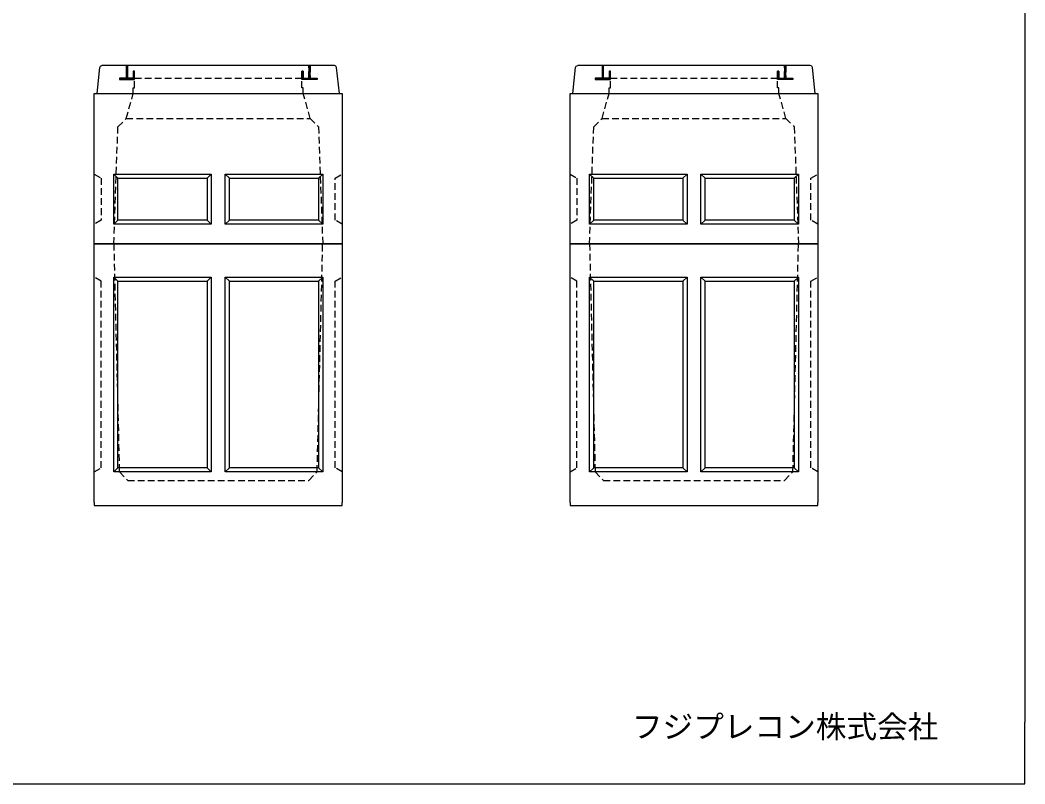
# Model space of a CAD drawing. Units: millimetres, scale not verified. Extents: x -3704 to 3796, y -2790 to 2696.
# Drawn here: x 189 to 3796, y -2790 to -47 of the extents above; entities that cross this region are included whole.
import ezdxf
from ezdxf.enums import TextEntityAlignment as Align

# ---------------------------------------------------------------- set-up
doc = ezdxf.new("R2010")
doc.units = ezdxf.units.MM
doc.header["$LTSCALE"] = 20
doc.linetypes.add('DASHED1', pattern=[1.8, 1.2, -0.6])
doc.layers.add('0-0_レイヤ_1', color=7, linetype='Continuous')
doc.styles.add('ＭＳ ゴシック', font='')
doc.styles.get('ＭＳ ゴシック').set_extended_font_data('MS Gothic')

msp = doc.modelspace()

# ---------------------------------------------------------------- linework, layer by layer
at = {"layer": '0-0_レイヤ_1'}
for p, q in [((3795.88, 2646.47), (3795.88, -2568.82)), ((1317.38, -210), (482.38, -210)), ((569.88, -210), (569.88, -255)), ((574.88, -210), (569.88, -210)), ((569.88, -212), (574.88, -212)), ((569.88, -214), (574.88, -214)), ((569.88, -216), (574.88, -216)), ((574.88, -255), (574.88, -210)), ((1224.88, -210), (1224.88, -255)), ((1229.88, -210), (1224.88, -210)), ((1224.88, -212), (1229.88, -212)), ((1224.88, -214), (1229.88, -214)), ((1224.88, -216), (1229.88, -216)), ((1229.88, -255), (1229.88, -210)), ((3025.38, -210), (2190.38, -210)), ((2277.88, -210), (2277.88, -255)), ((2282.88, -210), (2277.88, -210)), ((2277.88, -212), (2282.88, -212)), ((2277.88, -214), (2282.88, -214)), ((2277.88, -216), (2282.88, -216)), ((2282.88, -255), (2282.88, -210)), ((2932.88, -210), (2932.88, -255)), ((2937.88, -210), (2932.88, -210)), ((2932.88, -212), (2937.88, -212)), ((2932.88, -214), (2937.88, -214)), ((2932.88, -216), (2937.88, -216)), ((2937.88, -255), (2937.88, -210)), ((464.88, -310), (474.88, -217.5)), ((569.88, -218), (574.88, -218)), ((569.88, -220), (574.88, -220)), ((569.88, -222), (574.88, -222)), ((569.88, -224), (574.88, -224)), ((569.88, -226), (574.88, -226)), ((569.88, -228), (574.88, -228)), ((569.88, -230), (574.88, -230)), ((569.88, -232), (574.88, -232)), ((569.88, -234), (574.88, -234)), ((569.88, -236), (574.88, -236)), ((569.88, -238), (574.88, -238)), ((569.88, -240), (574.88, -240)), ((569.88, -242), (574.88, -242)), ((569.88, -244), (574.88, -244)), ((569.88, -246), (574.88, -246)), ((569.88, -248), (574.88, -248)), ((569.88, -250), (574.88, -250)), ((569.88, -252), (574.88, -252)), ((594.88, -230), (599.88, -230)), ((594.88, -230), (594.88, -260)), ((599.88, -230), (594.88, -230)), ((594.88, -232), (599.88, -232)), ((594.88, -234), (599.88, -234)), ((594.88, -236), (599.88, -236)), ((594.88, -238), (599.88, -238)), ((594.88, -240), (599.88, -240)), ((594.88, -242), (599.88, -242)), ((594.88, -244), (599.88, -244)), ((594.88, -246), (599.88, -246)), ((594.88, -248), (599.88, -248)), ((594.88, -250), (599.88, -250)), ((594.88, -252), (599.88, -252)), ((599.88, -260), (599.88, -230)), ((1199.88, -230), (1204.88, -230)), ((1199.88, -230), (1199.88, -255)), ((1204.88, -230), (1199.88, -230)), ((1199.88, -232), (1204.88, -232)), ((1199.88, -234), (1204.88, -234)), ((1199.88, -236), (1204.88, -236)), ((1199.88, -238), (1204.88, -238)), ((1199.88, -240), (1204.88, -240)), ((1199.88, -242), (1204.88, -242)), ((1199.88, -244), (1204.88, -244)), ((1199.88, -246), (1204.88, -246)), ((1199.88, -248), (1204.88, -248)), ((1199.88, -250), (1204.88, -250)), ((1199.88, -252), (1204.88, -252)), ((1204.88, -255), (1204.88, -230)), ((1224.88, -218), (1229.88, -218)), ((1224.88, -220), (1229.88, -220)), ((1224.88, -222), (1229.88, -222)), ((1224.88, -224), (1229.88, -224)), ((1224.88, -226), (1229.88, -226)), ((1224.88, -228), (1229.88, -228)), ((1224.88, -230), (1229.88, -230)), ((1224.88, -232), (1229.88, -232)), ((1224.88, -234), (1229.88, -234)), ((1224.88, -236), (1229.88, -236)), ((1224.88, -238), (1229.88, -238)), ((1224.88, -240), (1229.88, -240)), ((1224.88, -242), (1229.88, -242)), ((1224.88, -244), (1229.88, -244)), ((1224.88, -246), (1229.88, -246)), ((1224.88, -248), (1229.88, -248)), ((1224.88, -250), (1229.88, -250)), ((1224.88, -252), (1229.88, -252)), ((1334.88, -310), (1324.88, -217.5)), ((2172.88, -310), (2182.88, -217.5)), ((2277.88, -218), (2282.88, -218)), ((2277.88, -220), (2282.88, -220)), ((2277.88, -222), (2282.88, -222)), ((2277.88, -224), (2282.88, -224)), ((2277.88, -226), (2282.88, -226)), ((2277.88, -228), (2282.88, -228)), ((2277.88, -230), (2282.88, -230)), ((2277.88, -232), (2282.88, -232)), ((2277.88, -234), (2282.88, -234)), ((2277.88, -236), (2282.88, -236)), ((2277.88, -238), (2282.88, -238)), ((2277.88, -240), (2282.88, -240)), ((2277.88, -242), (2282.88, -242)), ((2277.88, -244), (2282.88, -244)), ((2277.88, -246), (2282.88, -246)), ((2277.88, -248), (2282.88, -248)), ((2277.88, -250), (2282.88, -250)), ((2277.88, -252), (2282.88, -252)), ((2302.88, -230), (2307.88, -230)), ((2302.88, -230), (2302.88, -260)), ((2307.88, -230), (2302.88, -230)), ((2302.88, -232), (2307.88, -232)), ((2302.88, -234), (2307.88, -234)), ((2302.88, -236), (2307.88, -236)), ((2302.88, -238), (2307.88, -238)), ((2302.88, -240), (2307.88, -240)), ((2302.88, -242), (2307.88, -242)), ((2302.88, -244), (2307.88, -244)), ((2302.88, -246), (2307.88, -246)), ((2302.88, -248), (2307.88, -248)), ((2302.88, -250), (2307.88, -250)), ((2302.88, -252), (2307.88, -252)), ((2307.88, -260), (2307.88, -230)), ((2907.88, -230), (2912.88, -230)), ((2907.88, -230), (2907.88, -255)), ((2912.88, -230), (2907.88, -230)), ((2907.88, -232), (2912.88, -232)), ((2907.88, -234), (2912.88, -234)), ((2907.88, -236), (2912.88, -236)), ((2907.88, -238), (2912.88, -238)), ((2907.88, -240), (2912.88, -240)), ((2907.88, -242), (2912.88, -242)), ((2907.88, -244), (2912.88, -244)), ((2907.88, -246), (2912.88, -246)), ((2907.88, -248), (2912.88, -248)), ((2907.88, -250), (2912.88, -250)), ((2907.88, -252), (2912.88, -252)), ((2912.88, -255), (2912.88, -230)), ((2932.88, -218), (2937.88, -218)), ((2932.88, -220), (2937.88, -220)), ((2932.88, -222), (2937.88, -222)), ((2932.88, -224), (2937.88, -224)), ((2932.88, -226), (2937.88, -226)), ((2932.88, -228), (2937.88, -228)), ((2932.88, -230), (2937.88, -230)), ((2932.88, -232), (2937.88, -232)), ((2932.88, -234), (2937.88, -234)), ((2932.88, -236), (2937.88, -236)), ((2932.88, -238), (2937.88, -238)), ((2932.88, -240), (2937.88, -240)), ((2932.88, -242), (2937.88, -242)), ((2932.88, -244), (2937.88, -244)), ((2932.88, -246), (2937.88, -246)), ((2932.88, -248), (2937.88, -248)), ((2932.88, -250), (2937.88, -250)), ((2932.88, -252), (2937.88, -252)), ((3042.88, -310), (3032.88, -217.5)), ((544.88, -255), (544.88, -260)), ((594.88, -255), (544.88, -255)), ((544.88, -256), (594.88, -256)), ((544.88, -258), (594.88, -258)), ((544.88, -260), (594.88, -260)), ((544.88, -260), (594.88, -260)), ((569.88, -254), (574.88, -254)), ((594.88, -254), (599.88, -254)), ((594.88, -256), (599.88, -256)), ((594.88, -258), (599.88, -258)), ((594.88, -260), (599.88, -260)), ((594.88, -260), (599.88, -260)), ((1199.88, -254), (1204.88, -254)), ((1199.88, -260), (1199.88, -255)), ((1199.88, -255), (1254.88, -255)), ((1199.88, -255), (1204.88, -255)), ((1199.88, -256), (1254.88, -256)), ((1199.88, -258), (1254.88, -258)), ((1254.88, -260), (1199.88, -260)), ((1224.88, -254), (1229.88, -254)), ((1224.88, -255), (1229.88, -255)), ((1254.88, -255), (1254.88, -260)), ((2252.88, -255), (2252.88, -260)), ((2302.88, -255), (2252.88, -255)), ((2252.88, -256), (2302.88, -256)), ((2252.88, -258), (2302.88, -258)), ((2252.88, -260), (2302.88, -260)), ((2252.88, -260), (2302.88, -260)), ((2277.88, -254), (2282.88, -254)), ((2302.88, -254), (2307.88, -254)), ((2302.88, -256), (2307.88, -256)), ((2302.88, -258), (2307.88, -258)), ((2302.88, -260), (2307.88, -260)), ((2302.88, -260), (2307.88, -260)), ((2907.88, -254), (2912.88, -254)), ((2907.88, -260), (2907.88, -255)), ((2907.88, -255), (2962.88, -255)), ((2907.88, -255), (2912.88, -255)), ((2907.88, -256), (2962.88, -256)), ((2907.88, -258), (2962.88, -258)), ((2962.88, -260), (2907.88, -260)), ((2932.88, -254), (2937.88, -254)), ((2932.88, -255), (2937.88, -255)), ((2962.88, -255), (2962.88, -260)), ((464.88, -310), (1334.88, -310)), ((2172.88, -310), (3042.88, -310)), ((539.88, -615), (524.88, -600)), ((859.88, -615), (874.88, -600)), ((924.88, -600), (939.88, -615)), ((1259.88, -615), (1274.88, -600)), ((2247.88, -615), (2232.88, -600)), ((2567.88, -615), (2582.88, -600)), ((2632.88, -600), (2647.88, -615)), ((2967.88, -615), (2982.88, -600)), ((874.88, -780), (859.88, -765)), ((1274.88, -780), (1259.88, -765)), ((2582.88, -780), (2567.88, -765)), ((2982.88, -780), (2967.88, -765)), ((454.88, -850), (1344.88, -850)), ((454.88, -850), (1344.88, -850)), ((2162.88, -850), (3052.88, -850)), ((2162.88, -850), (3052.88, -850)), ((524.88, -970), (539.88, -985)), ((859.88, -985), (874.88, -970)), ((924.88, -970), (939.88, -985)), ((1259.88, -985), (1274.88, -970)), ((2232.88, -970), (2247.88, -985)), ((2567.88, -985), (2582.88, -970)), ((2632.88, -970), (2647.88, -985)), ((2967.88, -985), (2982.88, -970)), ((874.88, -1670), (859.88, -1655)), ((1274.88, -1670), (1259.88, -1655)), ((2582.88, -1670), (2567.88, -1655)), ((2982.88, -1670), (2967.88, -1655)), ((3795.88, -2740.32), (3795.88, -2568.82))]:
    msp.add_line(p, q, dxfattribs=at)
at = {"layer": '0-0_レイヤ_1', "linetype": 'DASHED1'}
for p, q in [((569.88, -210), (569.88, -255)), ((574.88, -210), (569.88, -210)), ((574.88, -255), (574.88, -210)), ((1224.88, -210), (1229.88, -210)), ((1224.88, -255), (1224.88, -210)), ((1229.88, -210), (1229.88, -255)), ((2277.88, -210), (2277.88, -255)), ((2282.88, -210), (2277.88, -210)), ((2282.88, -255), (2282.88, -210)), ((2932.88, -210), (2937.88, -210)), ((2932.88, -255), (2932.88, -210)), ((2937.88, -210), (2937.88, -255)), ((594.88, -230), (594.88, -255)), ((599.88, -230), (594.88, -230)), ((599.88, -290), (599.88, -230)), ((1199.88, -230), (1204.88, -230)), ((1199.88, -290), (1199.88, -230)), ((1204.88, -230), (1204.88, -255)), ((2302.88, -230), (2302.88, -255)), ((2307.88, -230), (2302.88, -230)), ((2307.88, -290), (2307.88, -230)), ((2907.88, -230), (2912.88, -230)), ((2907.88, -290), (2907.88, -230)), ((2912.88, -230), (2912.88, -255)), ((544.88, -255), (544.88, -260)), ((569.88, -255), (544.88, -255)), ((544.88, -260), (599.88, -260)), ((594.88, -255), (574.88, -255)), ((599.88, -255), (1199.88, -255)), ((1254.88, -260), (1199.88, -260)), ((1204.88, -255), (1224.88, -255)), ((1229.88, -255), (1254.88, -255)), ((1254.88, -255), (1254.88, -260)), ((2252.88, -255), (2252.88, -260)), ((2277.88, -255), (2252.88, -255)), ((2252.88, -260), (2307.88, -260)), ((2302.88, -255), (2282.88, -255)), ((2307.88, -255), (2907.88, -255)), ((2962.88, -260), (2907.88, -260)), ((2912.88, -255), (2932.88, -255)), ((2937.88, -255), (2962.88, -255)), ((2962.88, -255), (2962.88, -260)), ((569.88, -400), (594.88, -310)), ((594.88, -290), (599.88, -290)), ((594.88, -310), (594.88, -290)), ((1204.88, -290), (1199.88, -290)), ((1204.88, -310), (1204.88, -290)), ((1229.88, -400), (1204.88, -310)), ((2277.88, -400), (2302.88, -310)), ((2302.88, -290), (2307.88, -290)), ((2302.88, -310), (2302.88, -290)), ((2912.88, -290), (2907.88, -290)), ((2912.88, -310), (2912.88, -290)), ((2937.88, -400), (2912.88, -310))]:
    msp.add_line(p, q, dxfattribs=at)
at = {"layer": '0-0_レイヤ_1'}
for points in [[(474.88, -217.5), (476.89, -212.18), (482.38, -210)], [(1324.88, -217.5), (1322.43, -211.85), (1317.38, -210)], [(2182.88, -217.5), (2184.89, -212.18), (2190.38, -210)], [(3032.88, -217.5), (3030.43, -211.85), (3025.38, -210)], [(524.88, -780), (539.88, -765), (539.88, -615), (859.88, -615), (859.88, -765), (539.88, -765)], [(924.88, -780), (939.88, -765), (939.88, -615), (1259.88, -615), (1259.88, -765), (939.88, -765)], [(2232.88, -780), (2247.88, -765), (2247.88, -615), (2567.88, -615), (2567.88, -765), (2247.88, -765)], [(2632.88, -780), (2647.88, -765), (2647.88, -615), (2967.88, -615), (2967.88, -765), (2647.88, -765)], [(454.88, -1780), (454.88, -850), (1344.88, -850), (1344.88, -1780)], [(2162.88, -1780), (2162.88, -850), (3052.88, -850), (3052.88, -1780)], [(524.88, -1670), (539.88, -1655), (539.88, -985), (859.88, -985), (859.88, -1655), (539.88, -1655)], [(924.88, -1670), (939.88, -1655), (939.88, -985), (1259.88, -985), (1259.88, -1655), (939.88, -1655)], [(2232.88, -1670), (2247.88, -1655), (2247.88, -985), (2567.88, -985), (2567.88, -1655), (2247.88, -1655)], [(2632.88, -1670), (2647.88, -1655), (2647.88, -985), (2967.88, -985), (2967.88, -1655), (2647.88, -1655)], [(454.88, -1780), (454.88, -1790), (1344.88, -1790), (1344.88, -1780)], [(2162.88, -1780), (2162.88, -1790), (3052.88, -1790), (3052.88, -1780)], [(-3532.94, -2790.32), (3545.88, -2790.32), (3795.88, -2790.32), (3795.88, -2740.32)]]:
    msp.add_lwpolyline(points, dxfattribs=at)
for points in [[(454.88, -850), (454.88, -310), (1344.88, -310), (1344.88, -850)], [(2162.88, -850), (2162.88, -310), (3052.88, -310), (3052.88, -850)], [(524.88, -780), (524.88, -600), (874.88, -600), (874.88, -780)], [(924.88, -780), (924.88, -600), (1274.88, -600), (1274.88, -780)], [(2232.88, -780), (2232.88, -600), (2582.88, -600), (2582.88, -780)], [(2632.88, -780), (2632.88, -600), (2982.88, -600), (2982.88, -780)], [(524.88, -1670), (524.88, -970), (874.88, -970), (874.88, -1670)], [(924.88, -1670), (924.88, -970), (1274.88, -970), (1274.88, -1670)], [(2232.88, -1670), (2232.88, -970), (2582.88, -970), (2582.88, -1670)], [(2632.88, -1670), (2632.88, -970), (2982.88, -970), (2982.88, -1670)]]:
    msp.add_lwpolyline(points, close=True, dxfattribs=at)
at = {"layer": '0-0_レイヤ_1', "linetype": 'DASHED1'}
for points in [[(524.88, -850), (539.88, -430), (569.88, -400), (1229.88, -400), (1259.88, -430), (1274.88, -850)], [(2232.88, -850), (2247.88, -430), (2277.88, -400), (2937.88, -400), (2967.88, -430), (2982.88, -850)], [(454.88, -600), (479.88, -615), (479.88, -765), (454.88, -780)], [(1344.88, -780), (1319.88, -765), (1319.88, -615), (1344.88, -600)], [(2162.88, -600), (2187.88, -615), (2187.88, -765), (2162.88, -780)], [(3052.88, -780), (3027.88, -765), (3027.88, -615), (3052.88, -600)], [(524.88, -850), (544.88, -1670), (574.88, -1700), (1224.88, -1700), (1254.88, -1670), (1274.88, -850)], [(2232.88, -850), (2252.88, -1670), (2282.88, -1700), (2932.88, -1700), (2962.88, -1670), (2982.88, -850)], [(454.88, -1670), (479.88, -1655), (479.88, -985), (454.88, -970)], [(1344.88, -1670), (1319.88, -1655), (1319.88, -985), (1344.88, -970)], [(2162.88, -1670), (2187.88, -1655), (2187.88, -985), (2162.88, -970)], [(3052.88, -1670), (3027.88, -1655), (3027.88, -985), (3052.88, -970)]]:
    msp.add_lwpolyline(points, dxfattribs=at)

# ---------------------------------------------------------------- texts
at = {"layer": '0-0_レイヤ_1', "style": 'ＭＳ ゴシック'}
msp.add_text('フジプレコン株式会社', height=80.65, dxfattribs=at).set_placement((2385.06, -2649.21), align=Align.BOTTOM_LEFT)

doc.saveas('drawing.dxf')
